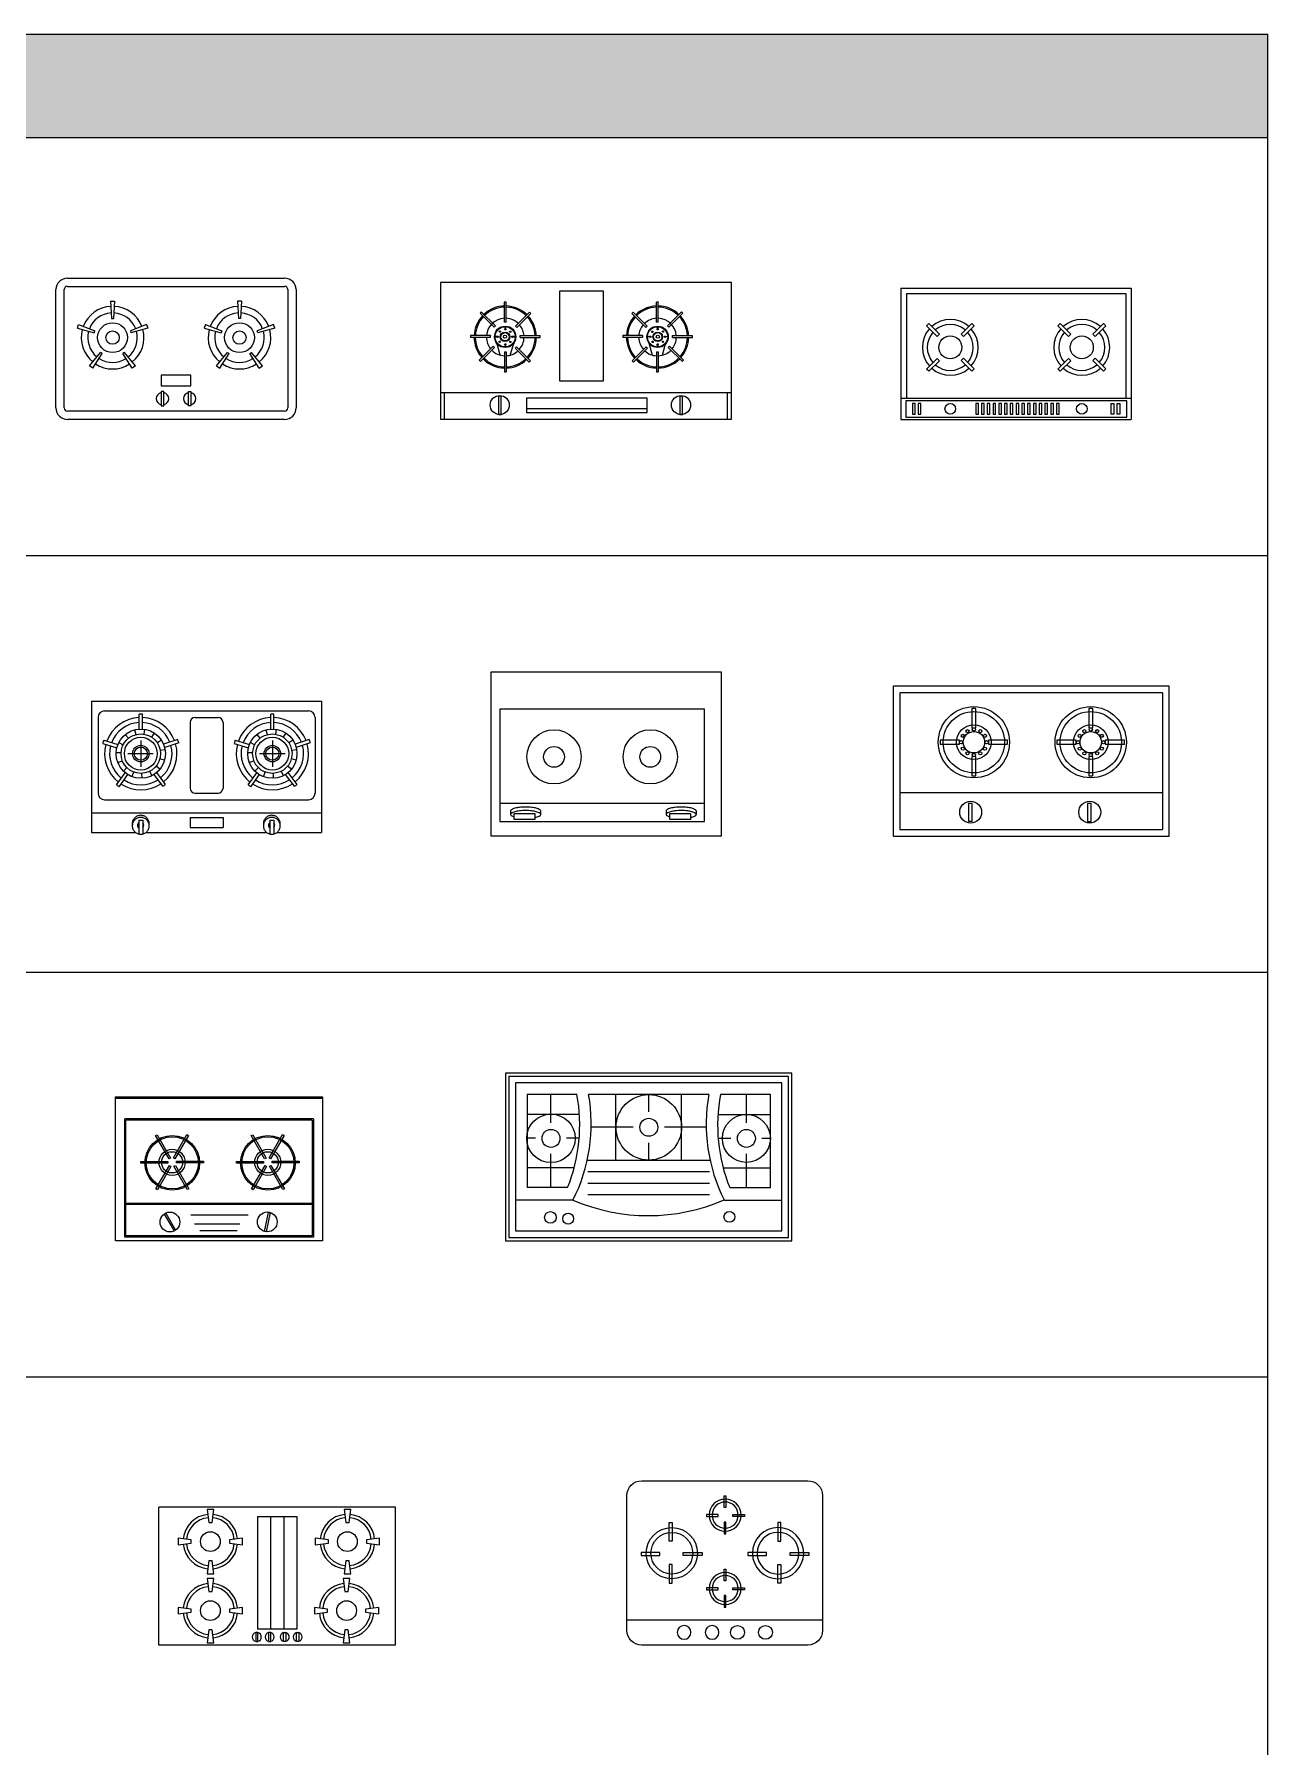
# Model space of a CAD drawing. Header units: millimetres. Extents: x 1191 to 17991, y 11472 to 21963.
# Drawn here: x 14239 to 17991, y 16753 to 21963 of the extents above; entities that cross this region are included whole.
import ezdxf

# ---------------------------------------------------------------- set-up
doc = ezdxf.new("R2010")
doc.units = ezdxf.units.MM
doc.layers.add('www.cad-blocks.net', color=7, linetype='Continuous')
doc.styles.get("Standard").update_dxf_attribs({"font": 'arial.ttf'})

# ---------------------------------------------------------------- blocks, each defined once
blk = doc.blocks.new('A$C4E6E1C83')
at = {"ltscale": 1000}
for p, q in [((0, 405.3), (0, 5.3)), ((0, 405.3), (700, 405.3)), ((40, 375.3), (660, 375.3)), ((145, 320.2), (145, 365.2)), ((155, 320.2), (155, 365.2)), ((545, 320.2), (545, 365.2)), ((555, 320.2), (555, 365.2)), ((700, 405.3), (700, 5.3)), ((20, 355.3), (20, 125.3)), ((130.6, 317.8), (134.5, 303.3)), ((161.7, 319.4), (159.4, 304.6)), ((300, 340.3), (300, 140.3)), ((315, 355.3), (385, 355.3)), ((400, 340.3), (400, 140.3)), ((530.6, 317.8), (534.5, 303.3)), ((561.7, 319.4), (559.4, 304.6)), ((680, 355.3), (680, 125.3)), ((34.1, 276.7), (77.1, 263.1)), ((37.1, 286.3), (80.2, 272.7)), ((83.2, 279.4), (96.5, 272.6)), ((102.8, 303.6), (112.2, 292)), ((150, 284.9), (150, 205.7)), ((190.8, 308.2), (182.7, 295.7)), ((212.9, 286.2), (200.3, 278)), ((262.2, 288.1), (219.4, 273.8)), ((265.4, 278.6), (222.6, 264.3)), ((434.1, 276.7), (477.1, 263.1)), ((437.1, 286.3), (480.2, 272.7)), ((483.2, 279.4), (496.5, 272.6)), ((502.8, 303.6), (512.2, 292)), ((550, 284.9), (550, 205.7)), ((590.8, 308.2), (582.7, 295.7)), ((612.9, 286.2), (600.3, 278)), ((662.2, 288.1), (619.4, 273.8)), ((665.4, 278.6), (622.6, 264.3)), ((75.1, 249.3), (90.1, 248.5)), ((80, 218.5), (94, 223.8)), ((110.4, 245.3), (187.9, 245.3)), ((222.4, 225.9), (208, 229.8)), ((224.1, 257.1), (209.3, 254.7)), ((475.1, 249.3), (490.1, 248.5)), ((480, 218.5), (494, 223.8)), ((511.2, 245.3), (588.8, 245.3)), ((622.4, 225.9), (608, 229.8)), ((624.1, 257.1), (609.3, 254.7)), ((76.2, 150.6), (102.4, 187.4)), ((84.3, 144.8), (110.6, 181.5)), ((97, 192.3), (107.6, 202.9)), ((123.1, 175.3), (128.5, 189.3)), ((153.9, 170.4), (153.1, 185.4)), ((184, 178.5), (177.2, 191.9)), ((217.3, 145.9), (190.4, 182.2)), ((208.3, 198.1), (196.6, 207.6)), ((225.3, 151.8), (198.5, 188.1)), ((476.2, 150.6), (502.4, 187.4)), ((484.3, 144.8), (510.6, 181.5)), ((497, 192.3), (507.6, 202.9)), ((523.1, 175.3), (528.5, 189.3)), ((553.9, 170.4), (553.1, 185.4)), ((584, 178.5), (577.2, 191.9)), ((617.3, 145.9), (590.4, 182.2)), ((608.3, 198.1), (596.6, 207.6)), ((625.3, 151.8), (598.5, 188.1)), ((40, 105.3), (660, 105.3)), ((315, 125.3), (385, 125.3)), ((0, 65.3), (700, 65.3)), ((0, 5.3), (134.1, 5.3)), ((144, 43), (144, 0.7)), ((144, 43), (156, 43)), ((156, 43), (156, 0.8)), ((165.5, 5.3), (532.7, 5.3)), ((300, 50.9), (400, 50.9)), ((300, 50.9), (300, 20.9)), ((300, 20.9), (400, 20.9)), ((400, 50.9), (400, 20.9)), ((542.6, 43), (542.6, 0.7)), ((542.6, 43), (554.6, 43)), ((554.6, 43), (554.6, 0.8)), ((564, 5.3), (700, 5.3))]:
    blk.add_line(p, q, dxfattribs=at)
for points in [[(175.3, 28.8, 0.030738), (175.5, 32, 0.098491), (173.5, 41.8, 0.098491), (167.9, 50.2, 0.098491), (159.6, 55.7, 0.098491), (149.8, 57.7, 0.098491), (140, 55.7, 0.098491), (131.6, 50.2, 0.098491), (126, 41.8, 0.098491), (124.1, 32, 0.098491)], [(573.9, 28.8, 0.030738), (574, 32, 0.098491), (572.1, 41.8, 0.098491), (566.5, 50.2, 0.098491), (558.2, 55.7, 0.098491), (548.4, 57.7, 0.098491), (538.5, 55.7, 0.098491), (530.2, 50.2, 0.098491), (524.6, 41.8, 0.098491), (522.7, 32, 0.098491)], [(124.1, 32, 0.030738), (124.3, 28.8, 0.098491)], [(522.7, 32, 0.030738), (522.9, 28.8, 0.098491)]]:
    blk.add_lwpolyline(points, format="xyb", dxfattribs=at)
for points in [[(124.1, 25.7, 0.098491), (126, 15.9, 0.098491), (131.6, 7.5, 0.098491), (140, 2, 0.098491), (149.8, 0, 0.098491), (159.6, 2, 0.098491), (167.9, 7.5, 0.098491), (173.5, 15.9, 0.098491), (175.5, 25.7, 0.098491), (173.5, 35.5, 0.098491), (167.9, 43.9, 0.098491), (159.6, 49.4, 0.098491), (149.8, 51.4, 0.098491), (140, 49.4, 0.098491), (131.6, 43.9, 0.098491), (126, 35.5, 0.098491)], [(522.7, 25.7, 0.098491), (524.6, 15.9, 0.098491), (530.2, 7.5, 0.098491), (538.5, 2, 0.098491), (548.4, 0, 0.098491), (558.2, 2, 0.098491), (566.5, 7.5, 0.098491), (572.1, 15.9, 0.098491), (574, 25.7, 0.098491), (572.1, 35.5, 0.098491), (566.5, 43.9, 0.098491), (558.2, 49.4, 0.098491), (548.4, 51.4, 0.098491), (538.5, 49.4, 0.098491), (530.2, 43.9, 0.098491), (524.6, 35.5, 0.098491)]]:
    blk.add_lwpolyline(points, format="xyb", close=True, dxfattribs=at)
for centre, radius in [((150, 245.3), 75), ((550, 245.3), 75), ((150, 245.3), 60), ((150, 245.3), 50), ((150, 245.3), 25), ((150, 245.3), 20), ((550, 245.3), 60), ((550, 245.3), 50), ((550, 245.3), 25), ((550, 245.3), 20)]:
    blk.add_circle(centre, radius, dxfattribs=at)
for centre, radius, start, end in [((40, 355.3), 20, 90, 180), ((150, 245.3), 120, 87.612, 92.388), ((550, 245.3), 120, 87.612, 92.388), ((660, 355.3), 20, 0, 90), ((150, 245.3), 110, 92.6053, 159.852), ((150, 245.3), 95, 93.017, 159.4403), ((150, 245.3), 110, 21.0625, 87.3947), ((150, 245.3), 95, 21.4742, 86.983), ((315, 340.3), 15, 90, 180), ((385, 340.3), 15, 0, 90), ((550, 245.3), 110, 92.6053, 159.852), ((550, 245.3), 95, 93.017, 159.4403), ((550, 245.3), 110, 21.0625, 87.3947), ((550, 245.3), 95, 21.4742, 86.983), ((150, 245.3), 120, 160.0692, 164.8452), ((150, 245.3), 110, 165.0625, 231.852), ((150, 245.3), 95, 165.4742, 231.4403), ((150, 245.3), 95, 309.4742, 15.4403), ((150, 245.3), 110, 309.0625, 15.852), ((150, 245.3), 120, 16.0692, 20.8452), ((550, 245.3), 120, 160.0692, 164.8452), ((550, 245.3), 110, 165.0625, 231.852), ((550, 245.3), 95, 165.4742, 231.4403), ((550, 245.3), 95, 309.4742, 15.4403), ((550, 245.3), 110, 309.0625, 15.852), ((550, 245.3), 120, 16.0692, 20.8452), ((150, 245.3), 95, 237.4742, 303.4403), ((550, 245.3), 95, 237.4742, 303.4403), ((40, 125.3), 20, 180, 270), ((150, 245.3), 120, 232.0692, 236.8452), ((150, 245.3), 110, 237.0625, 303.852), ((150, 245.3), 120, 304.0692, 308.8452), ((315, 140.3), 15, 180, 270), ((385, 140.3), 15, 270, 0), ((550, 245.3), 120, 232.0692, 236.8452), ((550, 245.3), 110, 237.0625, 303.852), ((550, 245.3), 120, 304.0692, 308.8452), ((660, 125.3), 20, 270, 0), ((149.6, 27.5), 9.75, 124.9148, 235.0852), ((149.6, 27.5), 9.75, 311.223, 48.777), ((548.2, 27.5), 9.75, 124.9148, 235.0852), ((548.2, 27.5), 9.75, 311.223, 48.777)]:
    blk.add_arc(centre, radius, start, end, dxfattribs=at)
blk = doc.blocks.new('A$C38133118')
for p, q in [((35, 430), (695, 430)), ((0, 35), (0, 395)), ((25, 35), (25, 395)), ((35, 405), (695, 405)), ((705, 395), (705, 35)), ((730, 395), (730, 35)), ((166, 359.5), (169, 306.8)), ((166, 359.5), (178, 359.5)), ((178, 359.5), (175, 306.8)), ((552, 359.5), (555, 306.8)), ((564, 359.5), (552, 359.5)), ((564, 359.5), (561, 306.8)), ((65, 277.4), (68.7, 288.8)), ((65, 277.4), (116, 264)), ((68.7, 288.8), (117.8, 269.7)), ((116, 264), (117.8, 269.7)), ((169, 306.8), (175, 306.8)), ((275.3, 288.8), (226.1, 269.7)), ((226.1, 269.7), (228, 264)), ((279, 277.4), (228, 264)), ((275.3, 288.8), (279, 277.4)), ((454.7, 288.8), (451, 277.4)), ((451, 277.4), (502, 264)), ((454.7, 288.8), (503.9, 269.7)), ((503.9, 269.7), (502, 264)), ((561, 306.8), (555, 306.8)), ((661.3, 288.8), (612.2, 269.7)), ((614, 264), (612.2, 269.7)), ((665, 277.4), (614, 264)), ((665, 277.4), (661.3, 288.8)), ((102.2, 163), (135.5, 203.8)), ((111.9, 156), (102.2, 163)), ((111.9, 156), (140.3, 200.3)), ((140.3, 200.3), (135.5, 203.8)), ((208.4, 203.8), (203.6, 200.3)), ((232.1, 156), (203.6, 200.3)), ((241.8, 163), (208.4, 203.8)), ((241.8, 163), (232.1, 156)), ((488.2, 163), (521.6, 203.8)), ((488.2, 163), (497.9, 156)), ((497.9, 156), (526.4, 200.3)), ((521.6, 203.8), (526.4, 200.3)), ((589.7, 200.3), (594.5, 203.8)), ((618.1, 156), (589.7, 200.3)), ((627.8, 163), (594.5, 203.8)), ((618.1, 156), (627.8, 163)), ((319.9, 134.4), (319.9, 102)), ((410.1, 134.4), (319.9, 134.4)), ((410.1, 102), (410.1, 134.4)), ((319.9, 102), (410.1, 102)), ((320.1, 85), (320.1, 41.9)), ((327.6, 85), (320.1, 85)), ((327.6, 41.9), (327.6, 85)), ((402.6, 85), (410.1, 85)), ((402.6, 41.9), (402.6, 85)), ((410.1, 85), (410.1, 41.9)), ((695, 25), (35, 25)), ((320.1, 41.9), (327.6, 41.9)), ((410.1, 41.9), (402.6, 41.9)), ((695, 0), (35, 0))]:
    blk.add_line(p, q)
for centre, radius in [((172, 248.9), 45.3), ((172, 248.9), 20.3), ((558, 248.9), 45.3), ((558, 248.9), 20.3)]:
    blk.add_circle(centre, radius)
for centre, radius, start, end in [((35, 395), 35, 90, 180), ((695, 395), 35, 0, 90), ((35, 395), 10, 90, 180), ((695, 395), 10, 0, 90), ((172, 248.9), 95.3, 93.078, 158.922), ((172, 248.9), 75.3, 93.0228, 158.9772), ((172, 248.9), 75.3, 21.0228, 86.9772), ((172, 248.9), 95.3, 21.078, 86.922), ((558, 248.9), 95.3, 93.078, 158.922), ((558, 248.9), 75.3, 93.0228, 158.9772), ((558, 248.9), 75.3, 21.0228, 86.9772), ((558, 248.9), 95.3, 21.078, 86.922), ((172, 248.9), 95.3, 165.078, 230.922), ((172, 248.9), 75.3, 165.0228, 230.9772), ((172, 248.9), 75.3, 309.0228, 14.9772), ((172, 248.9), 95.3, 309.078, 14.922), ((558, 248.9), 95.3, 165.078, 230.922), ((558, 248.9), 75.3, 165.0228, 230.9772), ((558, 248.9), 75.3, 309.0228, 14.9772), ((558, 248.9), 95.3, 309.078, 14.922), ((172, 248.9), 95.3, 237.078, 302.922), ((172, 248.9), 75.3, 237.0228, 302.9772), ((558, 248.9), 95.3, 237.078, 302.922), ((558, 248.9), 75.3, 237.0228, 302.9772), ((323.9, 63.3), 18.9, 101.5619, 258.4381), ((323.9, 63.3), 18.9, 281.2484, 78.7516), ((406.3, 63.3), 18.9, 101.2484, 258.7516), ((406.3, 63.3), 18.9, 281.5619, 78.4381), ((35, 35), 35, 180, 270), ((35, 35), 10, 180, 270), ((695, 35), 10, 270, 0), ((695, 35), 35, 270, 0)]:
    blk.add_arc(centre, radius, start, end)
blk = doc.blocks.new('A$C46C9437A')
for p, q in [((0, 416.4), (0, 0.8)), ((884.8, 416.4), (0, 416.4)), ((495.4, 390.2), (361.5, 390.2)), ((361.5, 390.2), (361.5, 118)), ((495.4, 118), (495.4, 390.2)), ((884.8, 0.8), (884.8, 416.4)), ((163, 281.2), (120.3, 323.9)), ((166.8, 285), (124.1, 327.7)), ((194.5, 296.3), (194.5, 356.7)), ((199.9, 296.2), (199.9, 356.6)), ((228.4, 283.6), (271.1, 326.3)), ((232.1, 279.7), (274.9, 322.4)), ((624.8, 279.7), (582.1, 322.4)), ((628.5, 283.6), (585.8, 326.3)), ((657, 296.2), (657, 356.6)), ((662.4, 296.3), (662.4, 356.7)), ((690.1, 285), (732.8, 327.7)), ((693.9, 281.2), (736.6, 323.9)), ((197.3, 281.9), (196.3, 281.9)), ((196.3, 281.9), (196.3, 276.4)), ((196.3, 276.4), (197.3, 276.4)), ((197.3, 276.4), (197.3, 281.9)), ((659.6, 276.4), (659.6, 281.9)), ((659.6, 281.9), (660.7, 281.9)), ((660.7, 276.4), (659.6, 276.4)), ((660.7, 281.9), (660.7, 276.4)), ((151.4, 249.7), (91, 249.7)), ((151.6, 255.1), (91.1, 255.1)), ((160.6, 223.4), (117.7, 180.6)), ((164.1, 219.3), (121.4, 176.6)), ((171.6, 252.1), (165.7, 252.1)), ((165.7, 252.1), (165.7, 251.1)), ((165.7, 251.1), (171.6, 251.1)), ((171.6, 251.1), (171.6, 252.1)), ((181.4, 195.8), (172.2, 230.6)), ((197.3, 226.1), (196.3, 226.1)), ((196.3, 226.1), (196.3, 220.6)), ((196.3, 220.6), (197.3, 220.6)), ((197.3, 220.6), (197.3, 226.1)), ((212, 195.1), (222.8, 232)), ((227.3, 252.1), (221.4, 252.1)), ((221.4, 252.1), (221.4, 251.1)), ((221.4, 251.1), (227.3, 251.1)), ((227.2, 216.9), (269.9, 174.2)), ((227.3, 251.1), (227.3, 252.1)), ((231, 220.8), (273.7, 178.1)), ((242.2, 255.1), (302.6, 255.1)), ((242.4, 249.7), (302.7, 249.7)), ((614.6, 249.7), (554.2, 249.7)), ((614.7, 255.1), (554.3, 255.1)), ((625.9, 220.8), (583.2, 178.1)), ((629.7, 216.9), (587, 174.2)), ((629.6, 251.1), (629.6, 252.1)), ((629.6, 252.1), (635.6, 252.1)), ((635.6, 251.1), (629.6, 251.1)), ((644.9, 195.1), (634.1, 232)), ((635.6, 252.1), (635.6, 251.1)), ((659.6, 220.6), (659.6, 226.1)), ((659.6, 226.1), (660.7, 226.1)), ((660.7, 220.6), (659.6, 220.6)), ((660.7, 226.1), (660.7, 220.6)), ((675.5, 195.8), (684.7, 230.6)), ((685.3, 251.1), (685.3, 252.1)), ((685.3, 252.1), (691.3, 252.1)), ((691.3, 251.1), (685.3, 251.1)), ((691.3, 252.1), (691.3, 251.1)), ((692.8, 219.3), (735.5, 176.6)), ((696.3, 223.4), (739.2, 180.6)), ((705.3, 255.1), (765.8, 255.1)), ((705.5, 249.7), (765.9, 249.7)), ((194.5, 205.4), (194.5, 145)), ((199.9, 205.4), (199.9, 145)), ((657, 205.4), (657, 145)), ((662.4, 205.4), (662.4, 145)), ((361.5, 118), (495.4, 118)), ((0, 82.1), (884.8, 82.1)), ((11.9, 0), (11.9, 81.7)), ((184.5, 70.7), (176.8, 70.7)), ((176.8, 70.7), (176.8, 15.6)), ((184.5, 15.6), (184.5, 70.7)), ((628.6, 65.2), (261.1, 65.2)), ((261.1, 65.2), (261.1, 20.8)), ((628.6, 20.8), (628.6, 65.2)), ((735.8, 70.7), (728.1, 70.7)), ((728.1, 70.7), (728.1, 15.6)), ((735.8, 15.6), (735.8, 70.7)), ((872.3, 0), (872.3, 81.7)), ((0, 0.8), (884.8, 0.8)), ((176.8, 15.6), (184.5, 15.6)), ((628.6, 32.6), (261.1, 32.6)), ((261.1, 20.8), (628.6, 20.8)), ((728.1, 15.6), (735.8, 15.6))]:
    blk.add_line(p, q)
for centre, radius in [((196.7, 251.4), 32.5), ((196.7, 251.4), 30.7), ((180.6, 267.5), 2.11), ((196.2, 251.6), 14.5), ((196.2, 251.6), 12.7), ((196.7, 274.5), 2.11), ((212.3, 267), 2.11), ((660.3, 251.4), 32.5), ((660.3, 251.4), 30.7), ((644.6, 267), 2.11), ((660.7, 251.6), 14.5), ((660.7, 251.6), 12.7), ((660.3, 274.5), 2.11), ((676.3, 267.5), 2.11), ((173.8, 251.8), 2.11), ((180.2, 236.2), 2.11), ((196, 251.9), 4.75), ((196.7, 228.2), 2.11), ((211.9, 235.8), 2.11), ((218.6, 251.8), 2.11), ((638.3, 251.8), 2.11), ((645, 235.8), 2.11), ((660.9, 251.9), 4.75), ((660.3, 228.2), 2.11), ((676.7, 236.2), 2.11), ((683.1, 251.8), 2.11), ((180.1, 43.9), 29), ((731.4, 43.9), 29)]:
    blk.add_circle(centre, radius)
for centre, radius, start, end in [((196.9, 250.8), 94.6, 136.5182, 177.4268), ((196.9, 250.8), 91, 136.5783, 177.3249), ((196.9, 250.8), 105.8, 133.4332, 136.3568), ((196.9, 250.8), 94.6, 91.4483, 133.2468), ((196.9, 250.8), 91, 91.5056, 133.1774), ((196.5, 239.1), 117.6, 88.3708, 91.2943), ((196.9, 250.8), 94.6, 45.53, 88.1769), ((196.9, 250.8), 91, 45.5509, 88.1047), ((196.9, 250.8), 94.6, 2.5732, 42.2579), ((196.9, 250.8), 105.8, 42.5497, 45.4736), ((660, 250.8), 94.6, 137.7421, 177.4268), ((660, 250.8), 105.8, 134.5264, 137.4503), ((660, 250.8), 94.6, 91.8231, 134.47), ((660, 250.8), 91, 91.8953, 134.4491), ((660.4, 239.1), 117.6, 88.7057, 91.6292), ((660, 250.8), 94.6, 46.7532, 88.5517), ((660, 250.8), 91, 46.8226, 88.4944), ((660, 250.8), 91, 2.6751, 43.4217), ((660, 250.8), 94.6, 2.5732, 43.4818), ((660, 250.8), 105.8, 43.6432, 46.5668), ((196.9, 250.8), 57.2, 92.3972, 175.7393), ((196.9, 250.8), 45.5, 131.3533, 138.1575), ((196.9, 250.8), 45.5, 86.2077, 93.012), ((196.9, 250.8), 57.2, 45.877, 86.9821), ((196.9, 250.8), 45.5, 39.2922, 46.1018), ((196.9, 250.8), 57.2, 4.2607, 40.4593), ((196.9, 250.8), 91, 2.6751, 42.1494), ((660, 250.8), 91, 137.8506, 177.3249), ((660, 250.8), 57.2, 139.5407, 175.7393), ((660, 250.8), 57.2, 93.0179, 134.123), ((660, 250.8), 45.5, 133.8982, 140.7078), ((660, 250.8), 45.5, 86.988, 93.7923), ((660, 250.8), 57.2, 4.2607, 87.6028), ((660, 250.8), 45.5, 41.8425, 48.6467), ((208.6, 250.4), 117.6, 177.7006, 180.3321), ((196.9, 250.8), 94.6, 180.6987, 221.1963), ((196.9, 250.8), 91, 180.7263, 221.0455), ((196.9, 250.8), 57.2, 181.1563, 218.6973), ((196.9, 250.8), 45.5, 174.6446, 181.4526), ((196.9, 250.8), 57.2, 224.123, 267.6028), ((196.9, 250.8), 45.5, 217.0728, 223.8982), ((196.9, 250.8), 57.2, 273.0179, 312.4871), ((196.9, 250.8), 45.5, 311.8425, 318.6467), ((196.9, 250.8), 57.2, 317.9021, 358.8437), ((196.9, 250.8), 45.5, 358.5474, 5.3554), ((196.9, 250.8), 91, 316.8226, 359.2737), ((196.9, 250.8), 94.6, 316.7532, 359.3013), ((196.9, 250.8), 105.8, 359.3756, 2.2994), ((660, 250.8), 105.8, 177.7006, 180.6244), ((660, 250.8), 94.6, 180.6987, 223.2468), ((660, 250.8), 91, 180.7263, 223.1774), ((660, 250.8), 57.2, 181.1563, 222.0979), ((660, 250.8), 45.5, 174.6446, 181.4526), ((660, 250.8), 57.2, 227.5129, 266.9821), ((660, 250.8), 45.5, 221.3533, 228.1575), ((660, 250.8), 57.2, 272.3972, 315.877), ((660, 250.8), 45.5, 316.1018, 322.9272), ((660, 250.8), 57.2, 321.3027, 358.8437), ((660, 250.8), 45.5, 358.5474, 5.3554), ((660, 250.8), 91, 318.9545, 359.2737), ((660, 250.8), 94.6, 318.8037, 359.3013), ((648.3, 250.4), 117.6, 359.6679, 2.2994), ((196.9, 250.8), 105.8, 221.6012, 224.5264), ((196.9, 250.8), 94.6, 224.47, 268.5517), ((196.9, 250.8), 91, 224.4491, 268.4944), ((196.9, 250.8), 45.5, 266.988, 273.7923), ((196.9, 250.8), 91, 271.8953, 313.4217), ((196.9, 250.8), 94.6, 271.8231, 313.4818), ((196.9, 250.8), 105.8, 313.6432, 316.5668), ((660, 250.8), 105.8, 223.4332, 226.3568), ((660, 250.8), 94.6, 226.5182, 268.1769), ((660, 250.8), 91, 226.5783, 268.1047), ((660, 250.8), 45.5, 266.2077, 273.012), ((660, 250.8), 91, 271.5056, 315.5509), ((660, 250.8), 94.6, 271.4483, 315.53), ((660, 250.8), 105.8, 315.4736, 318.3988), ((196.9, 250.8), 105.8, 268.7057, 271.6292), ((660, 250.8), 105.8, 268.3708, 271.2943)]:
    blk.add_arc(centre, radius, start, end)
blk = doc.blocks.new('A$C7812624E')
for p, q in [((0, 399.8), (700, 399.8)), ((0, 399.8), (0, 0)), ((16.5, 383.3), (683.5, 383.3)), ((16.5, 383.3), (16.5, 64.8)), ((683.5, 383.3), (683.5, 64.8)), ((700, 399.8), (700, 0)), ((84.4, 292.2), (77.3, 285.1)), ((77.3, 285.1), (109.7, 252.7)), ((84.4, 292.2), (116.8, 259.8)), ((215.8, 292), (183.4, 259.6)), ((222.9, 284.9), (190.5, 252.5)), ((222.9, 284.9), (215.8, 292)), ((484.4, 292.2), (477.3, 285.1)), ((477.3, 285.1), (509.7, 252.7)), ((484.4, 292.2), (516.8, 259.8)), ((615.8, 292), (583.4, 259.6)), ((622.9, 284.9), (590.5, 252.5)), ((622.9, 284.9), (615.8, 292)), ((116.8, 259.8), (109.7, 252.7)), ((190.5, 252.5), (183.4, 259.6)), ((516.8, 259.8), (509.7, 252.7)), ((590.5, 252.5), (583.4, 259.6)), ((77.3, 153.5), (109.7, 185.9)), ((84.4, 146.5), (116.8, 178.8)), ((116.8, 178.8), (109.7, 185.9)), ((190.5, 186.1), (183.4, 179)), ((215.8, 146.6), (183.4, 179)), ((222.9, 153.7), (190.5, 186.1)), ((477.3, 153.5), (509.7, 185.9)), ((484.4, 146.5), (516.8, 178.8)), ((516.8, 178.8), (509.7, 185.9)), ((590.5, 186.1), (583.4, 179)), ((615.8, 146.6), (583.4, 179)), ((622.9, 153.7), (590.5, 186.1)), ((84.4, 146.5), (77.3, 153.5)), ((222.9, 153.7), (215.8, 146.6)), ((484.4, 146.5), (477.3, 153.5)), ((622.9, 153.7), (615.8, 146.6)), ((0, 64.8), (700, 64.8)), ((15, 56.8), (15, 7.3)), ((686.4, 56.8), (15, 56.8)), ((686.4, 7.3), (686.4, 56.8)), ((15, 7.3), (686.4, 7.3)), ((42.8, 48.8), (34.7, 48.8)), ((34.7, 48.8), (34.7, 16.4)), ((34.7, 16.4), (42.8, 16.4)), ((42.8, 16.4), (42.8, 48.8)), ((60.4, 48.8), (52.3, 48.8)), ((52.3, 48.8), (52.3, 16.4)), ((52.3, 16.4), (60.4, 16.4)), ((60.4, 16.4), (60.4, 48.8)), ((235.4, 48.8), (227.3, 48.8)), ((227.3, 48.8), (227.3, 16.4)), ((227.3, 16.4), (235.4, 16.4)), ((235.4, 16.4), (235.4, 48.8)), ((252.9, 48.8), (244.8, 48.8)), ((244.8, 48.8), (244.8, 16.4)), ((244.8, 16.4), (252.9, 16.4)), ((252.9, 16.4), (252.9, 48.8)), ((270.5, 48.8), (262.4, 48.8)), ((262.4, 48.8), (262.4, 16.4)), ((262.4, 16.4), (270.5, 16.4)), ((270.5, 16.4), (270.5, 48.8)), ((288, 48.8), (279.9, 48.8)), ((279.9, 48.8), (279.9, 16.4)), ((279.9, 16.4), (288, 16.4)), ((288, 16.4), (288, 48.8)), ((305.5, 48.8), (297.5, 48.8)), ((297.5, 48.8), (297.5, 16.4)), ((297.5, 16.4), (305.5, 16.4)), ((305.5, 16.4), (305.5, 48.8)), ((323.1, 48.8), (315, 48.8)), ((315, 48.8), (315, 16.4)), ((315, 16.4), (323.1, 16.4)), ((323.1, 16.4), (323.1, 48.8)), ((340.6, 48.8), (332.5, 48.8)), ((332.5, 48.8), (332.5, 16.4)), ((332.5, 16.4), (340.6, 16.4)), ((340.6, 16.4), (340.6, 48.8)), ((358.2, 48.8), (350.1, 48.8)), ((350.1, 48.8), (350.1, 16.4)), ((350.1, 16.4), (358.2, 16.4)), ((358.2, 16.4), (358.2, 48.8)), ((375.7, 48.8), (367.6, 48.8)), ((367.6, 48.8), (367.6, 16.4)), ((367.6, 16.4), (375.7, 16.4)), ((375.7, 16.4), (375.7, 48.8)), ((393.3, 48.8), (385.2, 48.8)), ((385.2, 48.8), (385.2, 16.4)), ((385.2, 16.4), (393.3, 16.4)), ((393.3, 16.4), (393.3, 48.8)), ((410.8, 48.8), (402.7, 48.8)), ((402.7, 48.8), (402.7, 16.4)), ((402.7, 16.4), (410.8, 16.4)), ((410.8, 16.4), (410.8, 48.8)), ((428.3, 48.8), (420.2, 48.8)), ((420.2, 48.8), (420.2, 16.4)), ((420.2, 16.4), (428.3, 16.4)), ((428.3, 16.4), (428.3, 48.8)), ((445.9, 48.8), (437.8, 48.8)), ((437.8, 48.8), (437.8, 16.4)), ((437.8, 16.4), (445.9, 16.4)), ((445.9, 16.4), (445.9, 48.8)), ((463.4, 48.8), (455.3, 48.8)), ((455.3, 48.8), (455.3, 16.4)), ((455.3, 16.4), (463.4, 16.4)), ((463.4, 16.4), (463.4, 48.8)), ((481, 48.8), (472.9, 48.8)), ((472.9, 48.8), (472.9, 16.4)), ((472.9, 16.4), (481, 16.4)), ((481, 16.4), (481, 48.8)), ((639.6, 16.4), (639.6, 48.8)), ((639.6, 48.8), (647.7, 48.8)), ((647.7, 16.4), (639.6, 16.4)), ((647.7, 48.8), (647.7, 16.4)), ((657.2, 16.4), (657.2, 48.8)), ((657.2, 48.8), (665.3, 48.8)), ((665.3, 16.4), (657.2, 16.4)), ((665.3, 48.8), (665.3, 16.4)), ((0, 0), (700, 0))]:
    blk.add_line(p, q)
for centre, radius in [((150, 219.3), 35), ((550, 219.3), 35), ((150, 32.3), 16.3), ((550, 32.3), 16.3)]:
    blk.add_circle(centre, radius)
for centre, radius, start, end in [((150, 219.3), 85, 138.279, 221.721), ((150, 219.3), 70, 138.9827, 221.0173), ((150, 219.3), 85, 48.279, 131.5344), ((150, 219.3), 70, 48.9827, 130.7906), ((150, 219.3), 70, 319.2094, 40.7906), ((150, 219.3), 85, 318.4656, 41.5344), ((550, 219.3), 85, 138.279, 221.721), ((550, 219.3), 70, 138.9827, 221.0173), ((550, 219.3), 85, 48.279, 131.5344), ((550, 219.3), 70, 48.9827, 130.7906), ((550, 219.3), 70, 319.2094, 40.7906), ((550, 219.3), 85, 318.4656, 41.5344), ((150, 219.3), 70, 229.2094, 311.0173), ((550, 219.3), 70, 229.2094, 311.0173), ((150, 219.3), 85, 228.4656, 311.721), ((550, 219.3), 85, 228.4656, 311.721)]:
    blk.add_arc(centre, radius, start, end)
blk = doc.blocks.new('A$C14463EDD')
at = {"linetype": 'Continuous'}
for p, q in [((0, 500), (700, 500)), ((0, 0), (0, 500)), ((700, 500), (700, 0)), ((700, 0), (0, 0))]:
    blk.add_line(p, q, dxfattribs=at)
for p, q in [((649.3, 386.9), (26.5, 386.9)), ((26.5, 386.9), (26.5, 44.5)), ((649.3, 44.5), (649.3, 386.9)), ((26.5, 100.2), (649.3, 100.2)), ((59.1, 77.9), (59.2, 66.2)), ((69.6, 68.5), (69.6, 51.8)), ((134.3, 68.5), (69.6, 68.5)), ((134.3, 51.8), (134.3, 68.5)), ((150.9, 76.8), (150.9, 66.3)), ((532.1, 77.9), (532.2, 66.2)), ((542.6, 68.5), (542.6, 51.8)), ((607.3, 68.5), (542.6, 68.5)), ((607.3, 51.8), (607.3, 68.5)), ((623.9, 76.8), (623.9, 66.3)), ((26.5, 44.5), (649.3, 44.5)), ((69.6, 51.8), (134.3, 51.8)), ((542.6, 51.8), (607.3, 51.8))]:
    blk.add_line(p, q)
for centre, radius in [((191.6, 241.5), 82.5), ((484.2, 241.5), 82.5), ((191.6, 241.5), 31.6), ((484.2, 241.5), 31.6)]:
    blk.add_circle(centre, radius, dxfattribs=at)
for centre, radius, start, end in [((63.3, 76.8), 4.03, 121.9106, 180), ((63.3, 76.8), 4.03, 180, 197.9454), ((63.3, 66.3), 4.03, 121.9106, 180), ((63.3, 66.3), 4.03, 180, 238.0894), ((83, 45.1), 41.3, 104.4631, 121.9106), ((83, 34.6), 41.3, 104.4631, 121.9106), ((83, 97.9), 41.3, 238.0894, 251.0845), ((96.2, -6.3), 94.4, 96.0983, 104.4631), ((96.2, -16.8), 94.4, 96.0983, 104.4631), ((105.1, -88.9), 177.5, 90, 96.0983), ((105.1, -99.4), 177.5, 90, 96.0983), ((105.1, -88.9), 177.5, 83.9017, 90), ((105.1, -99.4), 177.5, 83.9017, 90), ((113.9, -6.3), 94.4, 75.5369, 83.9017), ((113.9, -16.8), 94.4, 75.5369, 83.9017), ((113.9, 149.3), 94.4, 282.4611, 284.4631), ((127.1, 45.1), 41.3, 58.0894, 75.5369), ((127.1, 34.6), 41.3, 58.0894, 75.5369), ((127.1, 97.9), 41.3, 284.4631, 301.9106), ((146.9, 76.8), 4.03, 0, 58.0894), ((146.9, 66.3), 4.03, 0, 58.0894), ((146.9, 66.3), 4.03, 301.9106, 0), ((536.3, 76.8), 4.03, 121.9106, 180), ((536.3, 76.8), 4.03, 180, 197.9454), ((536.3, 66.3), 4.03, 121.9106, 180), ((536.3, 66.3), 4.03, 180, 238.0894), ((556, 45.1), 41.3, 104.4631, 121.9106), ((556, 34.6), 41.3, 104.4631, 121.9106), ((556, 97.9), 41.3, 238.0894, 251.0845), ((569.2, -6.3), 94.4, 96.0983, 104.4631), ((569.2, -16.8), 94.4, 96.0983, 104.4631), ((578.1, -88.9), 177.5, 90, 96.0983), ((578.1, -99.4), 177.5, 90, 96.0983), ((578.1, -88.9), 177.5, 83.9017, 90), ((578.1, -99.4), 177.5, 83.9017, 90), ((586.9, -6.3), 94.4, 75.5369, 83.9017), ((586.9, -16.8), 94.4, 75.5369, 83.9017), ((586.9, 149.3), 94.4, 282.4611, 284.4631), ((600.1, 45.1), 41.3, 58.0894, 75.5369), ((600.1, 34.6), 41.3, 58.0894, 75.5369), ((600.1, 97.9), 41.3, 284.4631, 301.9106), ((619.9, 76.8), 4.03, 0, 58.0894), ((619.9, 66.3), 4.03, 0, 58.0894), ((619.9, 66.3), 4.03, 301.9106, 0)]:
    blk.add_arc(centre, radius, start, end)
at = {"width": 0.8, "flags": 9}
for tag in ['XSIZE', 'YSIZE']:
    blk.add_attdef(tag, (350, 500), '', height=0.5, dxfattribs=at)
blk = doc.blocks.new('A$C06E242FC')
for p, q in [((0, 455.6), (0.5, 456.1)), ((0, 455.6), (0, 0.5)), ((838.9, 456.1), (0.5, 456.1)), ((20, 435.6), (20.5, 436.1)), ((20, 435.6), (20, 20.5)), ((818.9, 436.1), (20.5, 436.1)), ((819.4, 435.6), (818.9, 436.1)), ((819.4, 20.5), (819.4, 435.6)), ((838.9, 456.1), (839.4, 455.6)), ((839.4, 0.5), (839.4, 455.6)), ((237.3, 411.5), (237.3, 356.2)), ((248.9, 411.5), (237.3, 411.5)), ((248.9, 356.2), (248.9, 411.5)), ((599.3, 411.5), (610.9, 411.5)), ((599.3, 411.5), (599.3, 356.2)), ((610.9, 356.2), (610.9, 411.5)), ((20, 324.4), (819.4, 324.4)), ((237.3, 356.2), (248.9, 356.2)), ((599.3, 356.2), (610.9, 356.2)), ((232.7, 272.7), (232.7, 214)), ((244.9, 272.7), (232.7, 272.7)), ((244.9, 214), (244.9, 272.7)), ((588.1, 272.7), (588.1, 214)), ((600.3, 272.7), (588.1, 272.7)), ((600.3, 214), (600.3, 272.7)), ((232.7, 214), (244.9, 214)), ((588.1, 214), (600.3, 214)), ((136.3, 176), (136.3, 163.8)), ((194.9, 176), (136.3, 176)), ((136.3, 163.8), (194.9, 163.8)), ((194.9, 163.8), (194.9, 176)), ((282.9, 176.3), (282.9, 164.1)), ((341.6, 176.3), (282.9, 176.3)), ((282.9, 164.1), (341.6, 164.1)), ((341.6, 164.1), (341.6, 176.3)), ((550.3, 176), (491.7, 176)), ((491.7, 176), (491.7, 163.8)), ((491.7, 163.8), (550.3, 163.8)), ((550.3, 163.8), (550.3, 176)), ((638.3, 176.3), (638.3, 164.1)), ((697, 176.3), (638.3, 176.3)), ((638.3, 164.1), (697, 164.1)), ((697, 164.1), (697, 176.3)), ((245.2, 126.1), (233, 126.1)), ((233, 126.1), (233, 67.4)), ((245.2, 67.4), (245.2, 126.1)), ((600.6, 126.1), (588.3, 126.1)), ((588.3, 126.1), (588.3, 67.4)), ((600.6, 67.4), (600.6, 126.1)), ((233, 67.4), (245.2, 67.4)), ((588.3, 67.4), (600.6, 67.4)), ((0, 0.5), (0.5, 0)), ((20, 20.5), (20.5, 20)), ((20.5, 20), (818.9, 20)), ((818.9, 20), (819.4, 20.5)), ((838.9, 0), (839.4, 0.5)), ((0.5, 0), (838.9, 0))]:
    blk.add_line(p, q)
for centre, radius in [((242, 382.9), 33.3), ((604.1, 382.9), 33.3), ((238.9, 170.1), 108.3), ((238.9, 170.1), 93.3), ((594.3, 170.1), 108.3), ((594.3, 170.1), 93.3), ((238.9, 170.1), 52.6), ((219.5, 203.7), 4.84), ((238.9, 208.9), 4.84), ((258.4, 203.7), 4.84), ((594.3, 170.1), 52.6), ((574.9, 203.7), 4.84), ((594.3, 208.9), 4.84), ((613.7, 203.7), 4.84), ((200.1, 170.1), 4.84), ((205.3, 189.5), 4.84), ((238.9, 170.1), 32.6), ((272.6, 189.5), 4.84), ((277.8, 170.1), 4.84), ((555.5, 170.1), 4.84), ((560.7, 189.5), 4.84), ((594.3, 170.1), 32.6), ((628, 189.5), 4.84), ((633.2, 170.1), 4.84), ((205.3, 150.6), 4.84), ((219.5, 136.4), 4.84), ((238.9, 131.2), 4.84), ((258.4, 136.4), 4.84), ((272.6, 150.6), 4.84), ((560.7, 150.6), 4.84), ((574.9, 136.4), 4.84), ((594.3, 131.2), 4.84), ((613.7, 136.4), 4.84), ((628, 150.6), 4.84)]:
    blk.add_circle(centre, radius)
blk = doc.blocks.new('A$C00194E8D')
at = {"lineweight": 5}
for p, q in [((0, 0), (0, 437.3)), ((0, 437.3), (629.6, 437.3)), ((0, 433.7), (629.6, 433.7)), ((629.6, 437.3), (629.6, 0)), ((28.2, 11.1), (28.2, 370.6)), ((601.8, 370.6), (28.2, 370.6)), ((31.8, 14.7), (31.8, 367)), ((598.2, 367), (31.8, 367)), ((598.2, 367), (598.2, 14.7)), ((601.8, 370.6), (601.8, 11.1)), ((121.9, 319.6), (126.7, 322.4)), ((162.9, 248.7), (121.9, 319.6)), ((126.7, 322.4), (167.6, 251.5)), ((176.2, 252.2), (217.2, 323.1)), ((221.9, 320.4), (180.9, 249.4)), ((217.2, 323.1), (221.9, 320.4)), ((412.6, 319.6), (417.4, 322.4)), ((453.6, 248.7), (412.6, 319.6)), ((417.4, 322.4), (458.3, 251.5)), ((466.9, 252.2), (507.9, 323.1)), ((512.6, 320.4), (471.7, 249.4)), ((507.9, 323.1), (512.6, 320.4)), ((77.3, 240.9), (159.2, 240.9)), ((77.3, 235.4), (77.3, 240.9)), ((159.2, 235.4), (77.3, 235.4)), ((123.2, 157.4), (164.1, 228.3)), ((168.8, 225.6), (127.9, 154.7)), ((159.2, 240.9), (159.2, 235.4)), ((167.6, 251.5), (162.9, 248.7)), ((164.1, 228.3), (168.8, 225.6)), ((180.9, 249.4), (176.2, 252.2)), ((177.5, 226.3), (182.2, 229)), ((218.4, 155.4), (177.5, 226.3)), ((182.2, 229), (223.1, 158.1)), ((185.9, 242.3), (267.8, 242.3)), ((185.9, 236.9), (185.9, 242.3)), ((267.8, 236.9), (185.9, 236.9)), ((267.8, 242.3), (267.8, 236.9)), ((368, 240.9), (449.9, 240.9)), ((368, 235.4), (368, 240.9)), ((449.9, 235.4), (368, 235.4)), ((413.9, 157.4), (454.8, 228.3)), ((459.6, 225.6), (418.6, 154.7)), ((449.9, 240.9), (449.9, 235.4)), ((458.3, 251.5), (453.6, 248.7)), ((454.8, 228.3), (459.6, 225.6)), ((471.7, 249.4), (466.9, 252.2)), ((468.2, 226.3), (472.9, 229)), ((509.1, 155.4), (468.2, 226.3)), ((472.9, 229), (513.8, 158.1)), ((476.6, 242.3), (558.5, 242.3)), ((476.6, 236.9), (476.6, 242.3)), ((558.5, 236.9), (476.6, 236.9)), ((558.5, 242.3), (558.5, 236.9)), ((127.9, 154.7), (123.2, 157.4)), ((223.1, 158.1), (218.4, 155.4)), ((418.6, 154.7), (413.9, 157.4)), ((513.8, 158.1), (509.1, 155.4)), ((598.2, 113.4), (31.8, 113.4)), ((598.2, 109.8), (31.8, 109.8)), ((149.2, 81.1), (153, 83.3)), ((179.2, 29.6), (149.2, 81.1)), ((153, 83.3), (183, 31.9)), ((229.3, 78.2), (403.9, 78.2)), ((453.5, 27.9), (465.7, 86.2)), ((470, 85.3), (457.8, 27)), ((465.7, 86.2), (470, 85.3)), ((601.8, 11.1), (28.2, 11.1)), ((598.2, 14.7), (31.8, 14.7)), ((183, 31.9), (179.2, 29.6)), ((240.7, 51.2), (378.2, 51.2)), ((256.8, 30.9), (369.8, 30.9)), ((457.8, 27), (453.5, 27.9)), ((629.6, 0), (0, 0))]:
    blk.add_line(p, q, dxfattribs=at)
for centre, radius in [((172.8, 236.8), 83.2), ((172.8, 236.8), 79.3), ((463.5, 236.8), 83.2), ((463.5, 236.8), 79.3), ((172.2, 238.3), 39.7), ((172.2, 238.3), 32.2), ((463, 238.3), 39.7), ((463, 238.3), 32.2), ((165.6, 56.8), 30.1), ((461.6, 57.2), 30.1)]:
    blk.add_circle(centre, radius, dxfattribs=at)
blk = doc.blocks.new('A$C025C2FF6')
at = {"lineweight": 5}
for p, q in [((45, 500), (550, 500)), ((0, 45), (0, 455)), ((295.2, 454.2), (300.9, 454.2)), ((295.2, 418.5), (295.2, 454.2)), ((300.9, 418.5), (295.2, 418.5)), ((300.9, 454.2), (300.9, 418.5)), ((595, 455), (595, 45)), ((128.2, 316.3), (128.2, 373.4)), ((128.2, 373.4), (137.4, 373.4)), ((137.4, 373.4), (137.4, 316.3)), ((241.9, 397.2), (241.9, 391.5)), ((277.6, 397.2), (241.9, 397.2)), ((241.9, 391.5), (277.6, 391.5)), ((277.6, 391.5), (277.6, 397.2)), ((295.2, 374), (295.2, 338.4)), ((300.9, 374), (295.2, 374)), ((300.9, 338.4), (300.9, 374)), ((322.1, 397.2), (357.7, 397.2)), ((322.1, 391.5), (322.1, 397.2)), ((357.7, 391.5), (322.1, 391.5)), ((357.7, 397.2), (357.7, 391.5)), ((467.8, 373.4), (458.7, 373.4)), ((458.7, 373.4), (458.7, 316.3)), ((467.8, 316.3), (467.8, 373.4)), ((137.4, 316.3), (128.2, 316.3)), ((295.2, 338.4), (300.9, 338.4)), ((458.7, 316.3), (467.8, 316.3)), ((100.1, 282.2), (43, 282.2)), ((43, 282.2), (43, 273.1)), ((43, 273.1), (100.1, 273.1)), ((100.1, 273.1), (100.1, 282.2)), ((171.3, 282.2), (228.3, 282.2)), ((171.3, 273.1), (171.3, 282.2)), ((228.3, 273.1), (171.3, 273.1)), ((228.3, 282.2), (228.3, 273.1)), ((367.8, 282.2), (367.8, 273.1)), ((424.8, 282.2), (367.8, 282.2)), ((367.8, 273.1), (424.8, 273.1)), ((424.8, 273.1), (424.8, 282.2)), ((496, 273.1), (496, 282.2)), ((496, 282.2), (553, 282.2)), ((553, 273.1), (496, 273.1)), ((553, 282.2), (553, 273.1)), ((128.2, 245.2), (128.2, 188.1)), ((137.4, 245.2), (128.2, 245.2)), ((137.4, 188.1), (137.4, 245.2)), ((295.2, 195.2), (295.2, 230.9)), ((295.2, 230.9), (300.9, 230.9)), ((300.9, 230.9), (300.9, 195.2)), ((458.7, 188.1), (458.7, 245.2)), ((458.7, 245.2), (467.8, 245.2)), ((467.8, 245.2), (467.8, 188.1)), ((128.2, 188.1), (137.4, 188.1)), ((277.6, 173.9), (241.9, 173.9)), ((241.9, 173.9), (241.9, 168.2)), ((241.9, 168.2), (277.6, 168.2)), ((277.6, 168.2), (277.6, 173.9)), ((300.9, 195.2), (295.2, 195.2)), ((322.1, 168.2), (322.1, 173.9)), ((322.1, 173.9), (357.7, 173.9)), ((357.7, 168.2), (322.1, 168.2)), ((357.7, 173.9), (357.7, 168.2)), ((467.8, 188.1), (458.7, 188.1)), ((300.9, 150.7), (295.2, 150.7)), ((295.2, 150.7), (295.2, 115.1)), ((295.2, 115.1), (300.9, 115.1)), ((300.9, 115.1), (300.9, 150.7)), ((1.2, 76.7), (594.9, 76.7)), ((550, 0), (45, 0))]:
    blk.add_line(p, q, dxfattribs=at)
at = {"lineweight": 5, "extrusion": (7.85046e-17, 7.85046e-17, -1)}
for centre, start_param, end_param in [((45, 455), 3.926991, 5.497787), ((550, 45), 0.785398, 2.356194)]:
    blk.add_ellipse(centre, major_axis=(31.8, 31.8), ratio=1, start_param=start_param, end_param=end_param, dxfattribs=at)
at = {"lineweight": 5, "extrusion": (-3.92523e-17, -3.92523e-17, -1)}
for centre, start_param, end_param in [((550, 455), 0.785398, 2.356194), ((45, 45), 3.926991, 5.497787)]:
    blk.add_ellipse(centre, major_axis=(-31.8, 31.8), ratio=1, start_param=start_param, end_param=end_param, dxfattribs=at)
at = {"lineweight": 5, "extrusion": (1.17757e-16, 2.74766e-16, -1)}
for centre in [(298.7, 395.6), (298.7, 172.3)]:
    blk.add_ellipse(centre, major_axis=(-34.4, 34.4), ratio=1, start_param=5.497787, end_param=11.780972, dxfattribs=at)
at = {"lineweight": 5, "extrusion": (7.85046e-17, 1.57009e-16, -1)}
for centre in [(298.7, 395.6), (298.7, 172.3)]:
    blk.add_ellipse(centre, major_axis=(-28.1, 28.1), ratio=1, start_param=5.497787, end_param=11.780972, dxfattribs=at)
at = {"lineweight": 5, "extrusion": (-7.85046e-17, -7.85046e-17, -1)}
blk.add_ellipse((136.5, 279.7), major_axis=(-55.1, 55.1), ratio=1, start_param=5.497787, end_param=11.780972, dxfattribs=at)
at = {"lineweight": 5, "extrusion": (0, -3.92523e-16, -1)}
blk.add_ellipse((136.5, 279.7), major_axis=(-44.9, 44.9), ratio=1, start_param=5.497787, end_param=11.780972, dxfattribs=at)
at = {"lineweight": 5}
for centre, major_axis, start_param, end_param in [((459.5, 279.7), (55.1, 55.1), 5.497787, 11.780972), ((459.5, 279.7), (44.9, 44.9), 5.497787, 11.780972), ((336.3, 39), (-14.8, 14.8), 3.926991, 10.210176), ((421.3, 39), (-14.8, 14.8), 3.926991, 10.210176)]:
    blk.add_ellipse(centre, major_axis=major_axis, ratio=1, start_param=start_param, end_param=end_param, dxfattribs=at)
at = {"lineweight": 5, "extrusion": (1.96262e-16, -1.17757e-16, -1)}
for centre in [(173.7, 39), (258.7, 39)]:
    blk.add_ellipse(centre, major_axis=(14.8, 14.8), ratio=1, start_param=3.926991, end_param=10.210176, dxfattribs=at)
blk = doc.blocks.new('A$C57CF26DA')
at = {"lineweight": 5}
for p, q in [((0, 0), (0, 420)), ((720, 420), (0, 420)), ((720, 0), (720, 420)), ((166.9, 413), (146.9, 413)), ((146.9, 413), (151.9, 373)), ((151.9, 373), (161.9, 373)), ((161.9, 373), (166.9, 413)), ((300, 390.9), (300, 49.1)), ((300, 390.9), (420, 390.9)), ((340, 390.9), (340, 49.1)), ((380, 390.9), (380, 49.1)), ((420, 390.9), (420, 49.1)), ((583.6, 413), (563.6, 413)), ((563.6, 413), (568.6, 373)), ((568.6, 373), (578.6, 373)), ((578.6, 373), (583.6, 413)), ((98.9, 320), (58.9, 325)), ((58.9, 325), (58.9, 305)), ((98.9, 310), (98.9, 320)), ((254.8, 325), (214.8, 320)), ((214.8, 320), (214.8, 310)), ((254.8, 305), (254.8, 325)), ((515.6, 320), (475.6, 325)), ((475.6, 325), (475.6, 305)), ((515.6, 310), (515.6, 320)), ((671.6, 325), (631.6, 320)), ((631.6, 320), (631.6, 310)), ((671.6, 305), (671.6, 325)), ((58.9, 305), (98.9, 310)), ((214.8, 310), (254.8, 305)), ((475.6, 305), (515.6, 310)), ((631.6, 310), (671.6, 305)), ((151.9, 257), (146.9, 217)), ((146.9, 217), (166.9, 217)), ((161.9, 257), (151.9, 257)), ((166.9, 217), (161.9, 257)), ((568.6, 257), (563.6, 217)), ((563.6, 217), (583.6, 217)), ((578.6, 257), (568.6, 257)), ((583.6, 217), (578.6, 257)), ((166.9, 203), (146.9, 203)), ((146.9, 203), (151.9, 163)), ((151.9, 163), (161.9, 163)), ((161.9, 163), (166.9, 203)), ((581.1, 203), (561.1, 203)), ((561.1, 203), (566.1, 163)), ((566.1, 163), (576.1, 163)), ((576.1, 163), (581.1, 203)), ((98.9, 110), (58.9, 115)), ((58.9, 115), (58.9, 95)), ((98.9, 100), (98.9, 110)), ((254.8, 115), (214.8, 110)), ((214.8, 110), (214.8, 100)), ((254.8, 95), (254.8, 115)), ((513.1, 110), (473.1, 115)), ((473.1, 115), (473.1, 95)), ((513.1, 100), (513.1, 110)), ((669, 115), (629, 110)), ((629, 110), (629, 100)), ((669, 95), (669, 115)), ((58.9, 95), (98.9, 100)), ((214.8, 100), (254.8, 95)), ((473.1, 95), (513.1, 100)), ((629, 100), (669, 95)), ((151.9, 47), (146.9, 7)), ((146.9, 7), (166.9, 7)), ((161.9, 47), (151.9, 47)), ((166.9, 7), (161.9, 47)), ((301.5, 38.7), (294.7, 38.7)), ((294.7, 38.7), (294.7, 11.3)), ((294.7, 11.3), (301.5, 11.3)), ((420, 49.1), (300, 49.1)), ((301.5, 11.3), (301.5, 38.7)), ((340.5, 38.7), (333.7, 38.7)), ((333.7, 38.7), (333.7, 11.3)), ((333.7, 11.3), (340.5, 11.3)), ((340.5, 11.3), (340.5, 38.7)), ((379.7, 11.3), (379.7, 38.7)), ((379.7, 38.7), (386.5, 38.7)), ((386.5, 11.3), (379.7, 11.3)), ((386.5, 38.7), (386.5, 11.3)), ((418.7, 11.3), (418.7, 38.7)), ((418.7, 38.7), (425.5, 38.7)), ((425.5, 11.3), (418.7, 11.3)), ((425.5, 38.7), (425.5, 11.3)), ((566.1, 47), (561.1, 7)), ((561.1, 7), (581.1, 7)), ((576.1, 47), (566.1, 47)), ((581.1, 7), (576.1, 47)), ((720, 0), (0, 0))]:
    blk.add_line(p, q, dxfattribs=at)
for centre in [(156.9, 315), (573.6, 315), (156.9, 105), (571.1, 105)]:
    blk.add_circle(centre, 30, dxfattribs=at)
for centre, radius, start, end in [((156.9, 315), 83, 95.5849, 174.4151), ((156.9, 315), 73, 95.3738, 174.6262), ((156.9, 315), 73, 5.3738, 84.6262), ((156.9, 315), 83, 5.5849, 84.4151), ((573.6, 315), 83, 95.5849, 174.4151), ((573.6, 315), 73, 95.3738, 174.6262), ((573.6, 315), 73, 5.3738, 84.6262), ((573.6, 315), 83, 5.5849, 84.4151), ((156.9, 315), 83, 185.5849, 264.4151), ((156.9, 315), 73, 185.3738, 264.6262), ((156.9, 315), 73, 275.3738, 354.6262), ((156.9, 315), 83, 275.5849, 354.4151), ((573.6, 315), 83, 185.5849, 264.4151), ((573.6, 315), 73, 185.3738, 264.6262), ((573.6, 315), 73, 275.3738, 354.6262), ((573.6, 315), 83, 275.5849, 354.4151), ((156.9, 105), 83, 95.5849, 174.4151), ((156.9, 105), 73, 95.3738, 174.6262), ((156.9, 105), 73, 5.3738, 84.6262), ((156.9, 105), 83, 5.5849, 84.4151), ((571.1, 105), 83, 95.5849, 174.4151), ((571.1, 105), 73, 95.3738, 174.6262), ((571.1, 105), 73, 5.3738, 84.6262), ((571.1, 105), 83, 5.5849, 84.4151), ((156.9, 105), 83, 185.5849, 264.4151), ((156.9, 105), 73, 185.3738, 264.6262), ((156.9, 105), 73, 275.3738, 354.6262), ((156.9, 105), 83, 275.5849, 354.4151), ((571.1, 105), 83, 185.5849, 264.4151), ((571.1, 105), 73, 185.3738, 264.6262), ((571.1, 105), 73, 275.3738, 354.6262), ((571.1, 105), 83, 275.5849, 354.4151), ((298.1, 25), 13.7, 104.4775, 255.5225), ((298.1, 25), 13.7, 284.4775, 75.5225), ((337.1, 25), 13.7, 104.4775, 255.5225), ((337.1, 25), 13.7, 284.4775, 75.5225), ((383.1, 25), 13.7, 104.4775, 255.5225), ((383.1, 25), 13.7, 284.4775, 75.5225), ((422.1, 25), 13.7, 104.4775, 255.5225), ((422.1, 25), 13.7, 284.4775, 75.5225)]:
    blk.add_arc(centre, radius, start, end, dxfattribs=at)
blk = doc.blocks.new('A$C28B13535')
at = {"lineweight": 5}
for p, q in [((0, 510), (0, 0)), ((870, 510), (0, 510)), ((10, 500), (10, 10)), ((860, 500), (10, 500)), ((30, 480), (30, 30)), ((840, 480), (30, 480)), ((840, 30), (840, 480)), ((860, 10), (860, 500)), ((870, 0), (870, 510)), ((65, 445), (65, 161.6)), ((216.8, 445), (65, 445)), ((137.2, 358.5), (137.2, 445)), ((617.6, 445), (252.4, 445)), ((335, 245.1), (335, 445)), ((435, 392.3), (435, 445)), ((535, 245.1), (535, 445)), ((805, 445), (653.2, 445)), ((732.8, 358.5), (732.8, 445)), ((805, 161.6), (805, 445)), ((224.3, 383.6), (64.2, 383.6)), ((645.7, 383.6), (804.2, 383.6)), ((388.1, 345), (260.2, 345)), ((609.8, 345), (482.6, 345)), ((90.6, 311.6), (65, 311.6)), ((137.2, 161.6), (137.2, 264)), ((223.7, 311.6), (185.2, 311.6)), ((435, 245.1), (435, 297.8)), ((646.3, 311.6), (684.8, 311.6)), ((732.8, 161.6), (732.8, 264)), ((779.4, 311.6), (805, 311.6)), ((206.4, 221.4), (65, 221.4)), ((248.3, 245.1), (621.7, 245.1)), ((249.7, 210.1), (620.3, 210.1)), ((661.7, 221.4), (805.8, 221.4)), ((188.5, 161.6), (65, 161.6)), ((249.7, 175.1), (620.3, 175.1)), ((681.5, 161.6), (805, 161.6)), ((204.8, 123.3), (30, 123.3)), ((249.7, 140.1), (620.3, 140.1)), ((665.2, 123.3), (840, 123.3)), ((10, 10), (860, 10)), ((30, 30), (840, 30)), ((0, 0), (870, 0))]:
    blk.add_line(p, q, dxfattribs=at)
for centre, radius in [((435.4, 345), 99.6), ((137.9, 311.2), 73.7), ((435.4, 345), 27.3), ((732.1, 311.2), 72.9), ((137.9, 311.2), 27.3), ((732.1, 311.2), 27.3), ((136.1, 70.8), 17.8), ((190.2, 67), 16.6), ((680.4, 72.5), 16.6)]:
    blk.add_circle(centre, radius, dxfattribs=at)
for centre, radius, start, end in [((-286.5, 352.1), 511.8, 338.1373, 10.4536), ((-251.6, 355.2), 511.9, 333.0631, 10.1015), ((1121.5, 355.2), 511.8, 169.8973, 206.8226), ((1156.5, 352.1), 511.8, 169.5464, 201.8627), ((433.6, 656.8), 580.5, 246.7789, 293.4635)]:
    blk.add_arc(centre, radius, start, end, dxfattribs=at)
blk = doc.blocks.new('FORMAT')
at = {"layer": 'www.cad-blocks.net', "true_color": 0x546d8e}
h = blk.add_hatch(color=155, dxfattribs=at)
h.set_gradient(color1=(68, 68, 68), color2=(84, 109, 142), tint=1)
h.paths.add_polyline_path([(2309.8, 21962.7), (2309.8, 21648.3), (17990.6, 21648.3), (17990.6, 21962.7)])
at = {"layer": 'www.cad-blocks.net', "color": 155, "true_color": 0x546d8e}
for p, q in [((2309.8, 21962.7), (17990.6, 21962.7)), ((17990.6, 11471.7), (17990.6, 21962.7)), ((2309.8, 21648.3), (17990.6, 21648.3)), ((2309.8, 21648.3), (17990.6, 21648.3)), ((2309.8, 21648.3), (17990.6, 21648.3)), ((2571.5, 20376.8), (17990.6, 20376.8)), ((2571.5, 19109), (17990.6, 19109)), ((2571.5, 17878.6), (17990.6, 17878.6))]:
    blk.add_line(p, q, dxfattribs=at)

msp = doc.modelspace()

# ---------------------------------------------------------------- block references
for name, p in [('A$C38133118', (14305.6, 20790.8)), ('A$C46C9437A', (15474.9, 20790.8)), ('A$C7812624E', (16875.2, 20790.8)), ('A$C14463EDD', (15628.6, 19523)), ('A$C4E6E1C83', (14413.5, 19528.9)), ('A$C28B13535', (15673, 18292.6)), ('A$C00194E8D', (14486.5, 18292.6)), ('A$C025C2FF6', (16041.9, 17062.2)), ('A$C57CF26DA', (14618.2, 17062.2))]:
    msp.add_blockref(name, p)
at = {"rotation": 180}
msp.add_blockref('A$C06E242FC', (17691.3, 19979.1), dxfattribs=at)
at = {"layer": 'www.cad-blocks.net'}
msp.add_blockref('FORMAT', (0, 0), dxfattribs=at)

doc.saveas('drawing.dxf')
